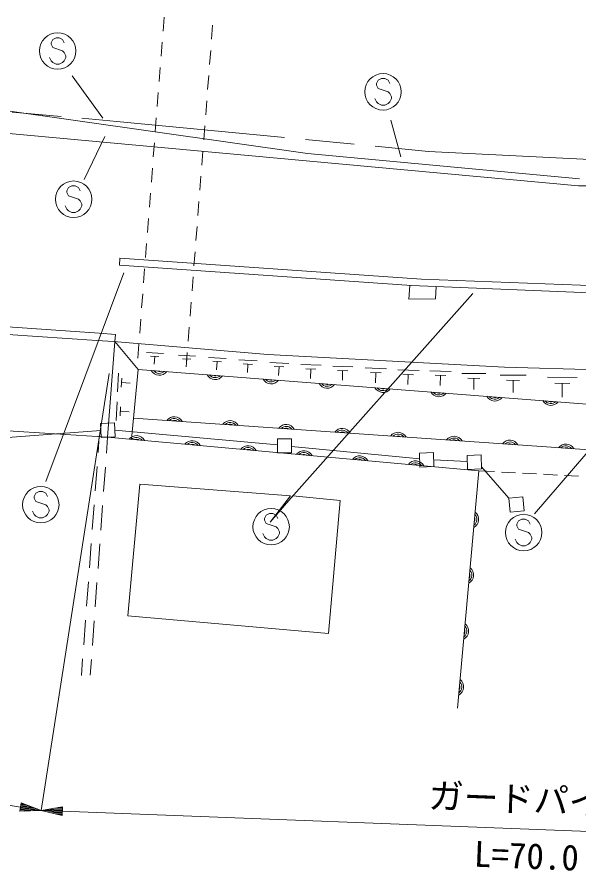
# Model space of a CAD drawing. Units: millimetres, scale not verified. Extents: x 40000 to 680000, y 20000 to 380000.
# Drawn here: x 209931 to 250010, y 235567 to 296457 of the extents above; entities that cross this region are included whole.
import ezdxf
from ezdxf.enums import TextEntityAlignment as Align

# ---------------------------------------------------------------- set-up
doc = ezdxf.new("R2010")
doc.units = ezdxf.units.MM
doc.header["$LTSCALE"] = 1000
doc.linetypes.add('CHAIN', pattern=[18.5, 12, -1.5, 3.5, -1.5])
for name, color, linetype, lineweight in [('M-BGD', 7, 'Continuous', 13), ('M-BMK', 2, 'CHAIN', 13), ('M-BMK-ROW', 30, 'Continuous', 13), ('M-STR-HTXT', 7, 'Continuous', 13), ('M-STR-STR1', 1, 'Continuous', 13), ('M-STR-STRC', 7, 'Continuous', 13), ('M-STR-STRD', 7, 'Continuous', 13)]:
    doc.layers.add(name, color=color, linetype=linetype, lineweight=lineweight)
doc.styles.add('ＭＳ ゴシック', font='')
doc.styles.get('ＭＳ ゴシック').set_extended_font_data('MS Gothic')

msp = doc.modelspace()

# ---------------------------------------------------------------- linework, layer by layer
at = {"layer": 'M-BGD'}
for p, q in [((237950, 277319), (237882, 276348)), ((239821, 277239), (239786, 276366)), ((237882, 276348), (239786, 276366)), ((203777, 274758), (215799, 273911)), ((209280, 273826), (215630, 273403)), ((215630, 273403), (216815, 273318)), ((215799, 273911), (216947, 273830)), ((216947, 273830), (216905, 273311)), ((216905, 273311), (216388, 266498)), ((227817, 272397), (216815, 273318)), ((216905, 273311), (218560, 271334)), ((219160, 272535), (220369, 272466)), ((219449, 272276), (220053, 272242)), ((219751, 272259), (219719, 271695)), ((221442, 272355), (222650, 272286)), ((223589, 272182), (224842, 272112)), ((244713, 271498), (227817, 272397)), ((221730, 272096), (222335, 272062)), ((222033, 272079), (222001, 271515)), ((223888, 271914), (224514, 271879)), ((224201, 271896), (224168, 271312)), ((225759, 272009), (227064, 271935)), ((226070, 271729), (226723, 271692)), ((226396, 271711), (226362, 271102)), ((227954, 271834), (229315, 271757)), ((230180, 271678), (231620, 271631)), ((217085, 269741), (217156, 271060)), ((218560, 271334), (218099, 266351)), ((228279, 271542), (228959, 271504)), ((228619, 271523), (228583, 270888)), ((230531, 271378), (231251, 271355)), ((230891, 271367), (230869, 270694)), ((232446, 271554), (233887, 271507)), ((232797, 271254), (233517, 271231)), ((233157, 271243), (233135, 270570)), ((234767, 271432), (236295, 271370)), ((235137, 271111), (235901, 271080)), ((235519, 271095), (235490, 270382)), ((237083, 271305), (238611, 271243)), ((237453, 270984), (238217, 270953)), ((237835, 270968), (237806, 270255)), ((239374, 271227), (240902, 271180)), ((241648, 271046), (243372, 271034)), ((272508, 270712), (244713, 271498)), ((217367, 270057), (217402, 270716)), ((217385, 270387), (218000, 270354)), ((239747, 270909), (240511, 270886)), ((240129, 270898), (240107, 270184)), ((242077, 270698), (242939, 270692)), ((242508, 270695), (242502, 269891)), ((244381, 270932), (246253, 270918)), ((244846, 270554), (245782, 270547)), ((245314, 270551), (245308, 269677)), ((247757, 270771), (249890, 270756)), ((248287, 270341), (249353, 270333)), ((248820, 270337), (248813, 269342)), ((217003, 267695), (217074, 269014)), ((217285, 268011), (217320, 268671)), ((217302, 268341), (217918, 268308)), ((208915, 266984), (216388, 266498)), ((215799, 266601), (215710, 265408)), ((216388, 266498), (216306, 265364)), ((215635, 264411), (215505, 262666)), ((216233, 264366), (216105, 262621)), ((242866, 264103), (243990, 264042)), ((244490, 264015), (245488, 263960)), ((245987, 263933), (246986, 263878)), ((247485, 263851), (248484, 263796)), ((248983, 263769), (249981, 263714)), ((217831, 253760), (218678, 263158)), ((218678, 263158), (229431, 262312)), ((229431, 262312), (227991, 260449)), ((227991, 260449), (229600, 262312)), ((229600, 262312), (232987, 261973)), ((232987, 261973), (232140, 252490)), ((215430, 261668), (215299, 259923)), ((216032, 261624), (215905, 259878)), ((215225, 258926), (215094, 257181)), ((215832, 258881), (215705, 257136)), ((215019, 256184), (214888, 254439)), ((215632, 256138), (215504, 254393)), ((214814, 253441), (214683, 251696)), ((215432, 253395), (215304, 251650)), ((232140, 252490), (217831, 253760)), ((214608, 250699), (214519, 249506)), ((215231, 250653), (215149, 249519))]:
    msp.add_line(p, q, dxfattribs=at)
for points in [[(218560, 271334), (250254, 268886), (264878, 268192), (272611, 267900), (278088, 259561)], [(275661, 258679), (271990, 264113), (218239, 267864)], [(241348, 247165), (242866, 264103), (216388, 266498)]]:
    msp.add_lwpolyline(points, dxfattribs=at)
for centre, radius, start, end in [((220083, 271572), 654, 208.36285, 322.80469), ((220083, 271572), 523, 218.17409, 312.99345), ((220083, 271572), 392, 240.05054, 291.117), ((224071, 271264), 654, 208.36285, 322.80469), ((224071, 271264), 523, 218.17409, 312.99345), ((224071, 271264), 392, 240.05054, 291.117), ((228059, 270956), 654, 208.36285, 322.80469), ((228059, 270956), 523, 218.17409, 312.99345), ((228059, 270956), 392, 240.05054, 291.117), ((232047, 270648), 654, 208.36285, 322.80469), ((232047, 270648), 523, 218.17409, 312.99345), ((232047, 270648), 392, 240.05054, 291.117), ((236035, 270340), 654, 208.36285, 322.80469), ((236035, 270340), 523, 218.17409, 312.99345), ((236035, 270340), 392, 240.05054, 291.117), ((240023, 270032), 654, 208.36285, 322.80469), ((240023, 270032), 523, 218.17409, 312.99345), ((240023, 270032), 392, 240.05054, 291.117), ((244011, 269724), 654, 208.36285, 322.80469), ((244011, 269724), 523, 218.17409, 312.99345), ((244011, 269724), 392, 240.05054, 291.117), ((248000, 269416), 654, 208.36285, 322.80469), ((248000, 269416), 523, 218.17409, 312.99345), ((248000, 269416), 392, 240.05054, 291.117), ((221146, 267306), 654, 28.78738, 143.22922), ((221146, 267306), 523, 38.59862, 133.41798), ((221146, 267306), 392, 60.47507, 111.54153), ((225137, 267028), 654, 28.78738, 143.22922), ((225137, 267028), 523, 38.59862, 133.41798), ((225137, 267028), 392, 60.47507, 111.54153), ((229127, 266749), 654, 28.78738, 143.22922), ((229127, 266749), 523, 38.59862, 133.41798), ((229127, 266749), 392, 60.47507, 111.54153), ((233117, 266471), 654, 28.78738, 143.22922), ((233117, 266471), 523, 38.59862, 133.41798), ((233117, 266471), 392, 60.47507, 111.54153), ((237108, 266192), 654, 28.78738, 143.22922), ((237108, 266192), 523, 38.59862, 133.41798), ((218440, 265956), 654, 27.61219, 142.05402), ((218440, 265956), 523, 37.42342, 132.24279), ((218440, 265956), 392, 59.29988, 110.36633), ((222423, 265596), 654, 27.61219, 142.05402), ((222423, 265596), 523, 37.42342, 132.24279), ((237108, 266192), 392, 60.47507, 111.54153), ((241098, 265914), 654, 28.78738, 143.22922), ((241098, 265914), 523, 38.59862, 133.41798), ((241098, 265914), 392, 60.47507, 111.54153), ((245088, 265635), 654, 28.78738, 143.22922), ((245088, 265635), 523, 38.59862, 133.41798), ((222423, 265596), 392, 59.29988, 110.36633), ((226407, 265236), 654, 27.61219, 142.05402), ((226407, 265236), 523, 37.42342, 132.24279), ((226407, 265236), 392, 59.29988, 110.36633), ((230391, 264876), 654, 27.61219, 142.05402), ((245088, 265635), 392, 60.47507, 111.54153), ((249079, 265357), 654, 28.78738, 143.22922), ((249079, 265357), 523, 38.59862, 133.41798), ((249079, 265357), 392, 60.47507, 111.54153), ((230391, 264876), 523, 37.42342, 132.24279), ((230391, 264876), 392, 59.29988, 110.36633), ((234375, 264516), 654, 27.61219, 142.05402), ((234375, 264516), 523, 37.42342, 132.24279), ((234375, 264516), 392, 59.29988, 110.36633), ((238358, 264155), 654, 27.61219, 142.05402), ((238358, 264155), 523, 37.42342, 132.24279), ((238358, 264155), 392, 59.29988, 110.36633), ((242201, 260643), 654, 297.65819, 52.10003), ((242201, 260643), 523, 307.46943, 42.28879), ((242201, 260643), 392, 329.34588, 20.41234), ((241844, 256659), 654, 297.65819, 52.10003), ((241844, 256659), 523, 307.46943, 42.28879), ((241844, 256659), 392, 329.34588, 20.41234), ((241487, 252675), 654, 297.65819, 52.10003), ((241487, 252675), 523, 307.46943, 42.28879), ((241487, 252675), 392, 329.34588, 20.41234), ((241130, 248691), 654, 297.65819, 52.10003), ((241130, 248691), 523, 307.46943, 42.28879), ((241130, 248691), 392, 329.34588, 20.41234)]:
    msp.add_arc(centre, radius, start, end, dxfattribs=at)
at = {"layer": 'M-BMK'}
for p, q in [((196131, 290863), (217058, 289019)), ((217058, 289019), (239290, 286874)), ((239290, 286874), (256885, 286005))]:
    msp.add_line(p, q, dxfattribs=at)
at = {"layer": 'M-BMK-ROW'}
for p, q in [((215880, 267473), (216879, 267524)), ((215931, 266474), (215880, 267473)), ((216879, 267524), (216930, 266525)), ((208943, 266451), (215905, 266982)), ((216905, 267002), (228508, 265960)), ((216930, 266525), (215931, 266474)), ((228504, 265379), (228511, 266379)), ((228511, 266379), (229511, 266372)), ((229511, 266372), (229504, 265372)), ((229507, 265834), (238650, 264949)), ((229504, 265372), (228504, 265379)), ((238634, 265367), (239633, 265405)), ((238672, 264368), (238634, 265367)), ((239633, 265405), (239671, 264406)), ((239653, 264883), (242044, 264767)), ((242027, 265200), (243027, 265239)), ((242066, 264201), (242027, 265200)), ((243027, 265239), (243065, 264240)), ((239671, 264406), (238672, 264368)), ((243059, 264389), (245016, 262155)), ((243065, 264240), (242066, 264201)), ((245016, 262155), (246012, 262239)), ((245099, 261159), (245016, 262155)), ((246012, 262239), (246095, 261242)), ((246095, 261242), (245099, 261159))]:
    msp.add_line(p, q, dxfattribs=at)
at = {"layer": 'M-STR-HTXT'}
for p, q in [((211658, 239886), (216489, 271051)), ((118276, 254377), (210176, 240116)), ((210222, 240412), (210130, 239820)), ((210148, 239938), (210741, 239846)), ((211047, 239859), (210158, 239997)), ((210167, 240057), (211353, 239873)), ((211658, 239886), (210176, 240116)), ((210185, 240175), (211371, 239991)), ((211084, 240097), (210194, 240235)), ((210204, 240294), (210796, 240202)), ((210509, 240307), (210213, 240353)), ((211658, 239886), (210222, 240412)), ((211658, 239886), (213169, 240128)), ((213159, 239888), (211960, 239934)), ((212262, 239983), (213162, 239948)), ((213164, 240008), (212564, 240031)), ((212866, 240080), (213166, 240068)), ((213146, 239529), (213169, 240128)), ((211658, 239886), (210130, 239820)), ((210436, 239833), (210139, 239879)), ((211658, 239886), (213146, 239529)), ((211658, 239886), (213157, 239828)), ((213155, 239768), (211956, 239814)), ((212253, 239743), (213152, 239708)), ((213150, 239648), (212551, 239672)), ((212848, 239600), (213148, 239589)), ((213157, 239828), (281616, 237197))]:
    msp.add_line(p, q, dxfattribs=at)
at = {"layer": 'M-STR-STR1'}
for p, q in [((220420, 296457), (220343, 295460)), ((223881, 295877), (223804, 294880)), ((220281, 294663), (220204, 293666)), ((223742, 294083), (223665, 293085)), ((220142, 292868), (220065, 291871)), ((223603, 292288), (223526, 291291)), ((220003, 291073), (219926, 290076)), ((223464, 290493), (223387, 289496)), ((219864, 289279), (219787, 288282)), ((223325, 288699), (223248, 287702)), ((219726, 287484), (219648, 286487)), ((223186, 286904), (223108, 285907)), ((219587, 285689), (219510, 284692)), ((223047, 285109), (222969, 284112)), ((219448, 283895), (219371, 282898)), ((222908, 283315), (222830, 282318)), ((219309, 282100), (219232, 281103)), ((222768, 281520), (222691, 280523)), ((219170, 280305), (219093, 279308)), ((222629, 279726), (222552, 278729)), ((219031, 278511), (218954, 277514)), ((222490, 277931), (222413, 276934)), ((218893, 276716), (218815, 275719)), ((222351, 276136), (222274, 275139)), ((218754, 274922), (218677, 273925)), ((222212, 274342), (222135, 273345)), ((218615, 273127), (218538, 272128)), ((222073, 272547), (222021, 271878))]:
    msp.add_line(p, q, dxfattribs=at)
at = {"layer": 'M-STR-STRC'}
for p, q in [((212471, 294868), (212353, 294632)), ((212708, 294987), (212471, 294868)), ((212944, 294987), (212708, 294987)), ((213180, 294868), (212944, 294987)), ((213299, 294632), (213180, 294868)), ((212353, 294632), (212353, 294514)), ((212353, 294514), (212471, 294277)), ((212471, 294277), (213180, 294041)), ((212353, 293332), (212235, 293568)), ((213180, 294041), (213299, 293923)), ((213299, 293923), (213417, 293687)), ((213417, 293568), (213299, 293332)), ((213417, 293687), (213417, 293568)), ((212471, 293214), (212353, 293332)), ((212708, 293096), (212471, 293214)), ((212944, 293096), (212708, 293096)), ((213180, 293214), (212944, 293096)), ((213299, 293332), (213180, 293214)), ((216037, 289254), (213873, 292261)), ((235685, 291952), (235567, 291716)), ((235567, 291716), (235567, 291598)), ((235922, 292070), (235685, 291952)), ((236158, 292070), (235922, 292070)), ((236394, 291952), (236158, 292070)), ((236513, 291716), (236394, 291952)), ((235567, 291598), (235685, 291361)), ((235685, 291361), (236394, 291125)), ((236394, 291125), (236513, 291007)), ((235567, 290416), (235449, 290652)), ((236513, 291007), (236631, 290770)), ((236631, 290652), (236513, 290416)), ((236631, 290770), (236631, 290652)), ((235685, 290298), (235567, 290416)), ((235922, 290179), (235685, 290298)), ((236158, 290179), (235922, 290179)), ((236394, 290298), (236158, 290179)), ((236513, 290416), (236394, 290298)), ((237307, 286495), (236597, 289107)), ((214713, 284884), (216183, 287947)), ((213845, 284414), (213609, 284296)), ((214082, 284414), (213845, 284414)), ((214318, 284296), (214082, 284414)), ((213609, 284296), (213491, 284059)), ((213491, 284059), (213491, 283941)), ((213491, 283941), (213609, 283705)), ((214436, 284059), (214318, 284296)), ((213609, 283705), (214318, 283468)), ((214318, 283468), (214436, 283350)), ((214436, 283350), (214554, 283114)), ((213491, 282759), (213373, 282996)), ((213609, 282641), (213491, 282759)), ((213845, 282523), (213609, 282641)), ((214318, 282641), (214082, 282523)), ((214436, 282759), (214318, 282641)), ((214554, 282996), (214436, 282759)), ((214554, 283114), (214554, 282996)), ((214082, 282523), (213845, 282523)), ((211988, 263332), (217552, 278225)), ((228911, 261538), (242438, 276742)), ((246840, 261039), (259805, 276102)), ((211269, 262511), (211151, 262274)), ((211506, 262629), (211269, 262511)), ((211742, 262629), (211506, 262629)), ((211978, 262511), (211742, 262629)), ((212097, 262274), (211978, 262511)), ((211151, 262274), (211151, 262156)), ((211151, 262156), (211269, 261920)), ((211269, 261920), (211978, 261683)), ((211978, 261683), (212097, 261565)), ((212097, 261565), (212215, 261329)), ((212215, 261329), (212215, 261211)), ((211151, 260974), (211033, 261211)), ((211269, 260856), (211151, 260974)), ((211506, 260738), (211269, 260856)), ((211742, 260738), (211506, 260738)), ((211978, 260856), (211742, 260738)), ((212097, 260974), (211978, 260856)), ((212215, 261211), (212097, 260974)), ((227699, 260937), (227581, 260701)), ((227581, 260701), (227581, 260583)), ((227936, 261056), (227699, 260937)), ((228172, 261056), (227936, 261056)), ((228409, 260937), (228172, 261056)), ((228527, 260701), (228409, 260937)), ((245946, 260644), (245709, 260525)), ((246182, 260644), (245946, 260644)), ((246418, 260525), (246182, 260644)), ((227581, 260583), (227699, 260346)), ((227699, 260346), (228409, 260110)), ((228409, 260110), (228527, 259992)), ((245709, 260525), (245591, 260289)), ((245591, 260289), (245591, 260171)), ((245591, 260171), (245709, 259934)), ((246536, 260289), (246418, 260525)), ((227581, 259401), (227463, 259637)), ((227699, 259283), (227581, 259401)), ((228527, 259401), (228409, 259283)), ((228527, 259992), (228645, 259756)), ((228645, 259637), (228527, 259401)), ((228645, 259756), (228645, 259637)), ((245709, 259934), (246418, 259698)), ((246418, 259698), (246536, 259580)), ((246536, 259580), (246655, 259344)), ((227936, 259165), (227699, 259283)), ((228172, 259165), (227936, 259165)), ((228409, 259283), (228172, 259165)), ((245591, 258989), (245473, 259225)), ((245709, 258871), (245591, 258989)), ((245946, 258753), (245709, 258871)), ((246418, 258871), (246182, 258753)), ((246536, 258989), (246418, 258871)), ((246655, 259225), (246536, 258989)), ((246655, 259344), (246655, 259225)), ((246182, 258753), (245946, 258753))]:
    msp.add_line(p, q, dxfattribs=at)
for centre in [(212826, 294041), (236040, 291125), (213964, 283468), (211624, 261683), (228054, 260110), (246064, 259698)]:
    msp.add_circle(centre, 1300, dxfattribs=at)
at = {"layer": 'M-STR-STRD'}
for p, q in [((191704, 292255), (230645, 286722)), ((230564, 286205), (191407, 289817)), ((249972, 284424), (230564, 286205)), ((250040, 284914), (230645, 286722)), ((275303, 284299), (249972, 284424)), ((217266, 279272), (217234, 278776)), ((238779, 277776), (217266, 279272)), ((217234, 278776), (238075, 277310)), ((260280, 276941), (238779, 277776)), ((238075, 277310), (259941, 276423))]:
    msp.add_line(p, q, dxfattribs=at)

# ---------------------------------------------------------------- texts
at = {"layer": 'M-STR-HTXT', "style": 'ＭＳ ゴシック'}
for s, rotation, p in [('ガードパイプ', 357.799, (239230, 239487)), ('L=70.0', 357.777, (242473, 235325))]:
    msp.add_text(s, height=1833, rotation=rotation, dxfattribs=at).set_placement(p, align=Align.BOTTOM_LEFT)

doc.saveas('drawing.dxf')
